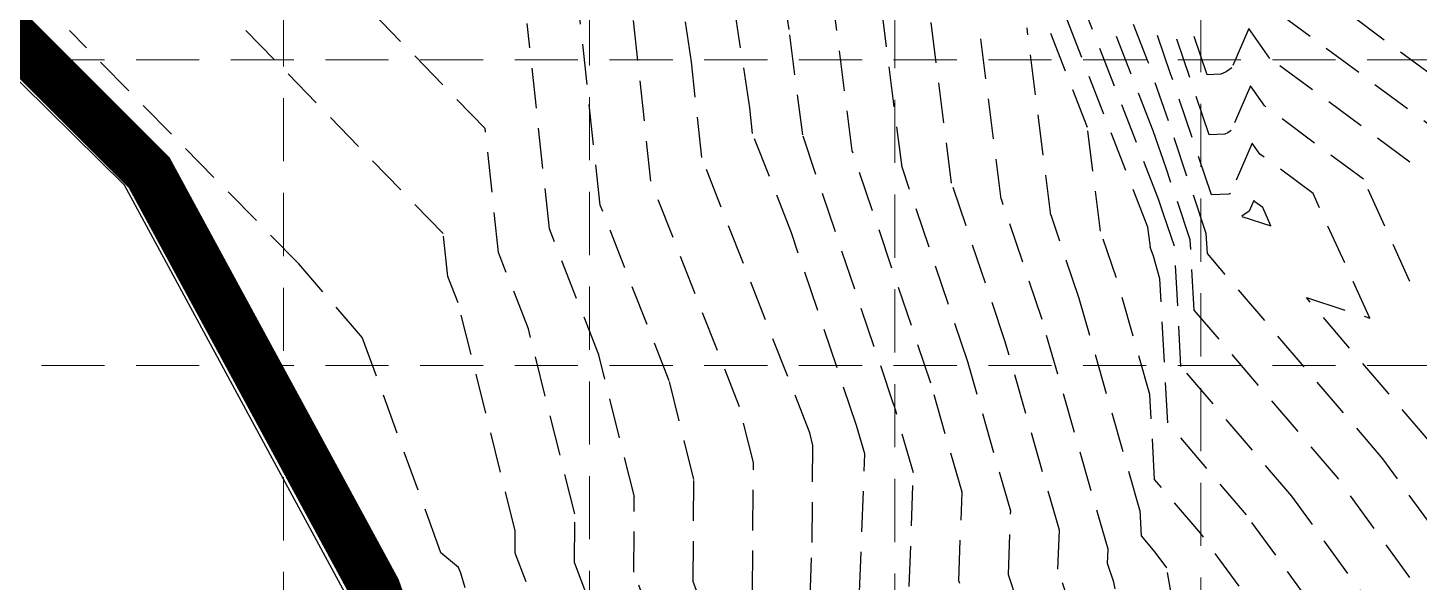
# Model space of a CAD drawing. Header units: feet. Extents: x 4586 to 6528, y 2127 to 5231.
# Drawn here: x 6194.4 to 6414.7, y 3790.3 to 3878 of the extents above; entities that cross this region are included whole.
import ezdxf

# ---------------------------------------------------------------- set-up
doc = ezdxf.new("R2010")
doc.units = ezdxf.units.FT
doc.header["$LTSCALE"] = 80
doc.header["$MEASUREMENT"] = 0
for name, pattern in [('HIDDEN', [0.375, 0.25, -0.125]), ('PHANTOM2', [1.25, 0.625, -0.125, 0.125, -0.125, 0.125, -0.125]), ('TIGHT', [0.12, 0.08, -0.04])]:
    doc.linetypes.add(name, pattern=pattern)
for name, color, linetype in [('CONT-MJR', 9, 'TIGHT'), ('CONT-MNR', 8, 'TIGHT'), ('GRID', 254, 'HIDDEN'), ('LIMITS OF DISTURBANCE', 1, 'HIDDEN'), ('PROPERTY', 7, 'PHANTOM2')]:
    doc.layers.add(name, color=color, linetype=linetype)

msp = doc.modelspace()

# ---------------------------------------------------------------- linework, layer by layer
at = {"layer": 'CONT-MJR', "color": 35, "extrusion": (0.931721, 0.363175, 0), "elevation": 7330.46}
msp.add_lwpolyline([(1287.94, 505), (1361.1, 505)], dxfattribs=at)
at = {"layer": 'CONT-MJR', "color": 35}
for points, elevation in [([(6324.96, 3858.53), (6319.42, 3901.76)], 510), ([(6388.3, 3859.78), (6384.87, 3851.84)], 500), ([(6389.53, 3858.04), (6388.3, 3859.78)], 500), ([(6384.6, 3851.69), (6381.83, 3851.57)], 500), ([(6384.73, 3851.74), (6384.6, 3851.69)], 500), ([(6366.77, 3838.53), (6364.3, 3845.83)], 505), ([(6372.1, 3819.97), (6366.77, 3838.53)], 505), ([(6416.22, 3812.74), (6396.9, 3835.31)], 500), ([(6299.87, 3806.51), (6295.95, 3822.14)], 515), ([(6299.73, 3790.37), (6299.87, 3806.51)], 515), ([(6310.67, 3761.93), (6299.73, 3790.37)], 515)]:
    msp.add_lwpolyline(points, dxfattribs=dict(at, elevation=elevation))
at = {"layer": 'CONT-MJR', "color": 35, "extrusion": (0.994219, 0.107368, 0), "elevation": 6662.05}
msp.add_lwpolyline([(3152.91, 515), (3190.36, 515)], dxfattribs=at)
at = {"layer": 'CONT-MJR', "color": 35, "extrusion": (0.945589, 0.325363, 0), "elevation": 7287.89}
msp.add_lwpolyline([(1585.83, 500), (1599.2, 500)], dxfattribs=at)
at = {"layer": 'CONT-MJR', "color": 35, "extrusion": (0.94781, 0.318837, 0), "elevation": 7276.78}
msp.add_lwpolyline([(1615.79, 500), (1636.03, 500)], dxfattribs=at)
at = {"layer": 'CONT-MJR', "color": 35, "extrusion": (0.99189, 0.127101, 0), "elevation": 6801.49}
msp.add_lwpolyline([(3005.73, 505), (3022.28, 505)], dxfattribs=at)
at = {"layer": 'CONT-MJR', "color": 35, "extrusion": (0.947288, 0.320383, 0), "elevation": 7227.77}
msp.add_lwpolyline([(1589.94, 510), (1628.73, 510)], dxfattribs=at)
at = {"layer": 'CONT-MJR', "color": 35, "extrusion": (-0.595055, -0.803685, 0), "elevation": -6902.77}
msp.add_lwpolyline([(2849.88, 500), (2839.43, 500)], dxfattribs=at)
at = {"layer": 'CONT-MJR', "color": 35, "extrusion": (0.584763, -0.811204, 0), "elevation": 609.01}
msp.add_lwpolyline([(7431.84, 500), (7431.68, 500)], dxfattribs=at)
at = {"layer": 'CONT-MJR', "color": 35, "extrusion": (0.910012, 0.414582, 0), "elevation": 7419.09}
msp.add_lwpolyline([(831.03, 500), (852.73, 500)], dxfattribs=at)
at = {"layer": 'CONT-MJR', "color": 35, "extrusion": (0.930824, 0.365467, 0), "elevation": 7257.29}
msp.add_lwpolyline([(1256.78, 515), (1286.68, 515)], dxfattribs=at)
at = {"layer": 'CONT-MJR', "color": 35, "extrusion": (-0.307984, -0.951392, 0), "elevation": -5619.03}
msp.add_lwpolyline([(4904.74, 500), (4915.28, 500)], dxfattribs=at)
at = {"layer": 'CONT-MJR', "color": 35, "extrusion": (0.961096, 0.276215, 0), "elevation": 7146.47}
msp.add_lwpolyline([(1904.68, 510), (1922.63, 510)], dxfattribs=at)
at = {"layer": 'CONT-MJR', "color": 35, "extrusion": (0.998498, 0.054792, 0), "elevation": 6571.84}
msp.add_lwpolyline([(3451.65, 505), (3465.09, 505)], dxfattribs=at)
at = {"layer": 'CONT-MJR', "color": 35, "extrusion": (0.759713, 0.650259, 0), "elevation": 7316.77}
msp.add_lwpolyline([(-1263.38, 505), (-1252.11, 505)], dxfattribs=at)
at = {"layer": 'CONT-MJR', "color": 35, "extrusion": (0.999318, -0.036927, 0), "elevation": 6197.53}
msp.add_lwpolyline([(4022.1, 510), (4036.15, 510)], dxfattribs=at)
at = {"layer": 'CONT-MJR', "color": 35, "extrusion": (0.809534, 0.587072, 0), "elevation": 7394.66}
msp.add_lwpolyline([(-681.32, 505), (-671.01, 505)], dxfattribs=at)
at = {"layer": 'CONT-MJR', "color": 35, "extrusion": (0.947405, 0.320037, 0), "elevation": 7221.38}
msp.add_lwpolyline([(1541.84, 510), (1561.52, 510)], dxfattribs=at)
at = {"layer": 'CONT-MNR', "color": 35}
for points, elevation in [([(6372.64, 3861.74), (6344.44, 3934.07)], 502), ([(6308.72, 3865.36), (6302.12, 3908.59)], 512), ([(6260.14, 3845.48), (6216.52, 3890.34)], 518), ([(6416.94, 3870.38), (6392.69, 3888.34)], 496), ([(6391.11, 3873.19), (6387.78, 3877.92)], 498), ([(6385.08, 3871.67), (6384.2, 3871.04)], 498), ([(6390.32, 3865.61), (6388.04, 3868.85)], 499), ([(6268.93, 3842.44), (6266.8, 3862.1)], 517), ([(6315.33, 3845.55), (6309.16, 3861.27)], 512), ([(6381.02, 3845.45), (6375.03, 3863.29)], 501), ([(6331.51, 3818.44), (6317.09, 3861.07)], 511), ([(6318.23, 3813.91), (6301.11, 3857.51)], 513), ([(6378.5, 3844.45), (6374.67, 3855.82)], 502), ([(6307.09, 3818.02), (6293.07, 3853.74)], 514), ([(6374.32, 3848.36), (6373.44, 3850.91)], 503), ([(6389.96, 3849.56), (6388.74, 3850.46)], 501), ([(6375.98, 3843.45), (6374.32, 3848.36)], 503), ([(6284.81, 3826.26), (6276.97, 3846.2)], 516), ([(6260.88, 3838.67), (6260.14, 3845.48)], 518), ([(6377.02, 3824.42), (6375.98, 3843.45)], 503), ([(6409.01, 3809.79), (6381.2, 3842.28)], 501), ([(6357.76, 3798.51), (6349.14, 3828.48)], 508), ([(6350.05, 3801.52), (6343.26, 3825.14)], 509), ([(6309.3, 3809.22), (6307.09, 3818.02)], 514), ([(6326.93, 3810.57), (6325.64, 3815.09)], 512), ([(6326.12, 3788.67), (6326.93, 3810.57)], 512), ([(6309.13, 3788.87), (6309.3, 3809.22)], 514), ([(6416.94, 3798.85), (6409.01, 3809.79)], 501), ([(6333.98, 3789.58), (6334.64, 3807.56)], 511), ([(6413.28, 3791.01), (6401.8, 3806.84)], 502), ([(6290.33, 3791.88), (6290.43, 3803.8)], 516), ([(6349.68, 3791.42), (6350.05, 3801.52)], 509), ([(6357.53, 3792.33), (6357.76, 3798.51)], 508), ([(6374.77, 3792.53), (6372.95, 3795.04)], 506), ([(6303.78, 3734.03), (6280.94, 3793.38)], 517), ([(6283.85, 3725.31), (6262.93, 3791.68)], 519), ([(6354.21, 3777.99), (6349.68, 3791.42)], 509), ([(6360.3, 3784.13), (6357.53, 3792.33)], 508), ([(6376.01, 3785.51), (6374.77, 3792.53)], 506), ([(6376.29, 3742.23), (6366.38, 3790.27)], 507)]:
    msp.add_lwpolyline(points, dxfattribs=dict(at, elevation=elevation))
at = {"layer": 'CONT-MNR', "color": 35, "extrusion": (0.931721, 0.363175, 0)}
for points, elevation in [([(1294.06, 501), (1361.38, 501)], 7343.19), ([(1273.3, 503), (1361.24, 503)], 7336.83), ([(1269.77, 504), (1361.17, 504)], 7333.65)]:
    msp.add_lwpolyline(points, dxfattribs=dict(at, elevation=elevation))
at = {"layer": 'CONT-MNR', "color": 35, "extrusion": (0.99189, 0.127101, 0)}
for points, elevation in [([(3019.8, 509), (3089.73, 509)], 6771.57), ([(3016.29, 508), (3072.87, 508)], 6779.05), ([(3012.77, 507), (3056, 507)], 6786.53), ([(3026.84, 511), (3043.69, 511)], 6756.61), ([(3009.25, 506), (3039.14, 506)], 6794.01), ([(3002.21, 504), (3005.41, 504)], 6808.98)]:
    msp.add_lwpolyline(points, dxfattribs=dict(at, elevation=elevation))
at = {"layer": 'CONT-MNR', "color": 35, "extrusion": (0.988557, 0.150845, 0)}
for points, elevation in [([(2880.83, 511), (2917.72, 511)], 6827.64), ([(2878.09, 513), (2908.72, 513)], 6811.57)]:
    msp.add_lwpolyline(points, dxfattribs=dict(at, elevation=elevation))
at = {"layer": 'CONT-MNR', "color": 35, "extrusion": (0.716842, 0.697236, 0), "elevation": 7185.1}
msp.add_lwpolyline([(-1600.92, 517), (-1561.88, 517)], dxfattribs=at)
at = {"layer": 'CONT-MNR', "color": 35, "extrusion": (0.94781, 0.318837, 0)}
for points, elevation in [([(1634.05, 498), (1649.95, 498)], 7282.21), ([(1624.92, 499), (1642.99, 499)], 7279.49)]:
    msp.add_lwpolyline(points, dxfattribs=dict(at, elevation=elevation))
at = {"layer": 'CONT-MNR', "color": 35, "extrusion": (0.994219, 0.107368, 0)}
for points, elevation in [([(3155.79, 514), (3182.13, 514)], 6670.46), ([(3150.03, 516), (3182.73, 516)], 6653.65), ([(3158.67, 513), (3173.9, 513)], 6678.86), ([(3161.55, 512), (3165.66, 512)], 6687.27)]:
    msp.add_lwpolyline(points, dxfattribs=dict(at, elevation=elevation))
at = {"layer": 'CONT-MNR', "color": 35, "extrusion": (-0.595055, -0.803685, 0)}
for points, elevation in [([(2863.53, 497), (2827.81, 497)], -6922.44), ([(2859.26, 498), (2831.68, 498)], -6915.88), ([(2854.94, 499), (2835.56, 499)], -6909.33)]:
    msp.add_lwpolyline(points, dxfattribs=dict(at, elevation=elevation))
at = {"layer": 'CONT-MNR', "color": 35, "extrusion": (0.712879, 0.701287, 0), "elevation": 7139.84}
msp.add_lwpolyline([(-1636.21, 519), (-1584.37, 519)], dxfattribs=at)
at = {"layer": 'CONT-MNR', "color": 35, "extrusion": (0.917837, -0.396957, 0)}
for points, elevation in [([(6094.97, 498), (6088.17, 498)], 4323.58), ([(6086.75, 499), (6079.02, 499)], 4327.42), ([(6070.31, 501), (6068.43, 501)], 4335.09)]:
    msp.add_lwpolyline(points, dxfattribs=dict(at, elevation=elevation))
at = {"layer": 'CONT-MNR', "color": 35, "extrusion": (0.945589, 0.325363, 0)}
for points, elevation in [([(1578.88, 501), (1588.7, 501)], 7285.13), ([(1571.94, 502), (1578.2, 502)], 7282.36)]:
    msp.add_lwpolyline(points, dxfattribs=dict(at, elevation=elevation))
at = {"layer": 'CONT-MNR', "color": 35, "extrusion": (0.04437, -0.999015, 0)}
for points, elevation in [([(6548.78, 498), (6546.61, 498)], -3583.66), ([(6549, 499), (6546.52, 499)], -3574.14)]:
    msp.add_lwpolyline(points, dxfattribs=dict(at, elevation=elevation))
at = {"layer": 'CONT-MNR', "color": 35, "extrusion": (-0.356262, 0.934386, 0), "elevation": 1342.6}
msp.add_lwpolyline([(-7344.41, 498), (-7343.47, 498)], dxfattribs=at)
at = {"layer": 'CONT-MNR', "color": 35, "extrusion": (0.356262, -0.934386, 0), "elevation": -1333.49}
msp.add_lwpolyline([(7341.22, 499), (7340.68, 499)], dxfattribs=at)
at = {"layer": 'CONT-MNR', "color": 35, "extrusion": (0.584763, -0.811204, 0), "elevation": 601.03}
msp.add_lwpolyline([(7437.73, 499), (7437.1, 499)], dxfattribs=at)
at = {"layer": 'CONT-MNR', "color": 35, "extrusion": (0.947288, 0.320383, 0)}
for points, elevation in [([(1591.23, 509), (1623.8, 509)], 7234.41), ([(1592.52, 508), (1618.88, 508)], 7241.05), ([(1593.81, 507), (1613.95, 507)], 7247.69), ([(1595.1, 506), (1609.02, 506)], 7254.33), ([(1587.37, 512), (1619.52, 512)], 7214.49), ([(1597.68, 504), (1599.17, 504)], 7267.6)]:
    msp.add_lwpolyline(points, dxfattribs=dict(at, elevation=elevation))
at = {"layer": 'CONT-MNR', "color": 35, "extrusion": (0.910012, 0.414582, 0)}
for points, elevation in [([(833.69, 499), (851.49, 499)], 7427.28), ([(850.83, 501), (853.98, 501)], 7410.9)]:
    msp.add_lwpolyline(points, dxfattribs=dict(at, elevation=elevation))
at = {"layer": 'CONT-MNR', "color": 35, "extrusion": (0.817706, 0.575635, 0), "elevation": 7440.58}
msp.add_lwpolyline([(-529.04, 501), (-528.73, 501)], dxfattribs=at)
at = {"layer": 'CONT-MNR', "color": 35, "extrusion": (-0.565093, 0.825027, 0), "elevation": -434.19}
msp.add_lwpolyline([(-7445.15, 501), (-7443.74, 501)], dxfattribs=at)
at = {"layer": 'CONT-MNR', "color": 35, "extrusion": (-0.307984, -0.951392, 0), "elevation": -5628.11}
msp.add_lwpolyline([(4891.02, 501), (4895.88, 501)], dxfattribs=at)
at = {"layer": 'CONT-MNR', "color": 35, "extrusion": (0.998498, 0.054792, 0)}
for points, elevation in [([(3478.07, 502), (3489.19, 502)], 6579.56), ([(3486.87, 501), (3490.05, 501)], 6582.14), ([(3460.46, 504), (3483.29, 504)], 6574.41), ([(3442.85, 506), (3446.89, 506)], 6569.26)]:
    msp.add_lwpolyline(points, dxfattribs=dict(at, elevation=elevation))
at = {"layer": 'CONT-MNR', "color": 35, "extrusion": (0.930824, 0.365467, 0)}
for points, elevation in [([(1272.59, 517), (1285.55, 517)], 7239.55), ([(1280.5, 518), (1284.98, 518)], 7230.69)]:
    msp.add_lwpolyline(points, dxfattribs=dict(at, elevation=elevation))
at = {"layer": 'CONT-MNR', "color": 35, "extrusion": (0.961096, 0.276215, 0)}
for points, elevation in [([(1928.46, 504), (1932.2, 504)], 7185.91), ([(1894.12, 506), (1929.01, 506)], 7172.76), ([(1889.6, 507), (1927.41, 507)], 7166.19), ([(1909.71, 511), (1921.03, 511)], 7139.9)]:
    msp.add_lwpolyline(points, dxfattribs=dict(at, elevation=elevation))
at = {"layer": 'CONT-MNR', "color": 35, "extrusion": (0.758685, 0.651458, 0), "elevation": 7234.17}
msp.add_lwpolyline([(-1164.94, 519), (-1149.49, 519)], dxfattribs=at)
at = {"layer": 'CONT-MNR', "color": 35, "extrusion": (0.969995, 0.243125, 0)}
for points, elevation in [([(2159.63, 518), (2196.86, 518)], 7006.88), ([(2159.97, 517), (2190.16, 517)], 7016.68), ([(2160.3, 516), (2183.46, 516)], 7026.49), ([(2161.31, 513), (2163.35, 513)], 7055.91)]:
    msp.add_lwpolyline(points, dxfattribs=dict(at, elevation=elevation))
at = {"layer": 'CONT-MNR', "color": 35, "extrusion": (0.759713, 0.650259, 0)}
for points, elevation in [([(-1270.72, 502), (-1235.83, 502)], 7338.96), ([(-1268.27, 503), (-1241.26, 503)], 7331.56), ([(-1265.82, 504), (-1246.68, 504)], 7324.17), ([(-1260.93, 506), (-1257.54, 506)], 7309.37)]:
    msp.add_lwpolyline(points, dxfattribs=dict(at, elevation=elevation))
at = {"layer": 'CONT-MNR', "color": 35, "extrusion": (0.93905, 0.343781, 0), "elevation": 7182.9}
msp.add_lwpolyline([(1412.57, 519), (1447.83, 519)], dxfattribs=at)
at = {"layer": 'CONT-MNR', "color": 35, "extrusion": (0.999964, -0.008429, 0)}
for points, elevation in [([(3849.66, 513), (3865.05, 513)], 6286.37), ([(3846.19, 517), (3853.9, 517)], 6248.74), ([(3847.61, 518), (3851.11, 518)], 6239.33)]:
    msp.add_lwpolyline(points, dxfattribs=dict(at, elevation=elevation))
at = {"layer": 'CONT-MNR', "color": 35, "extrusion": (0.809534, 0.587072, 0)}
for points, elevation in [([(-699.42, 503), (-674.7, 503)], 7409.8), ([(-690.37, 504), (-672.86, 504)], 7402.23)]:
    msp.add_lwpolyline(points, dxfattribs=dict(at, elevation=elevation))
at = {"layer": 'CONT-MNR', "color": 35, "extrusion": (0.950436, 0.31092, 0), "elevation": 7129.44}
msp.add_lwpolyline([(1660.56, 519), (1661.49, 519)], dxfattribs=at)
at = {"layer": 'CONT-MNR', "color": 35, "extrusion": (0.999318, -0.036927, 0)}
for points, elevation in [([(4018.48, 513), (4027.27, 513)], 6174.1), ([(4025.72, 507), (4027.96, 507)], 6220.97)]:
    msp.add_lwpolyline(points, dxfattribs=dict(at, elevation=elevation))
at = {"layer": 'CONT-MNR', "color": 35, "extrusion": (0.638922, 0.769272, 0), "elevation": 6918.84}
msp.add_lwpolyline([(-2394.44, 519), (-2390.8, 519)], dxfattribs=at)
at = {"layer": 'CONT-MNR', "color": 35, "extrusion": (0.933272, 0.359171, 0)}
for points, elevation in [([(1236.24, 518), (1289.1, 518)], 7216.06), ([(1232.51, 516), (1279.55, 516)], 7232.52)]:
    msp.add_lwpolyline(points, dxfattribs=dict(at, elevation=elevation))
at = {"layer": 'CONT-MNR', "color": 35, "extrusion": (0.947405, 0.320037, 0), "elevation": 7244.57}
msp.add_lwpolyline([(1553.45, 507), (1556.59, 507)], dxfattribs=at)
at = {"layer": 'CONT-MNR', "color": 35, "extrusion": (0.93441, 0.356199, 0), "elevation": 7202.74}
msp.add_lwpolyline([(1312.14, 519), (1313.14, 519)], dxfattribs=at)
at = {"layer": 'GRID', "color": 252, "linetype": 'HIDDEN', "lineweight": 0, "ltscale": 0.5}
for p, q in [((6234.92, 2371.89), (6234.77, 5181.57)), ((6283.44, 2372.06), (6283.2, 5181.57)), ((6331.77, 2371.63), (6331.62, 5181.57)), ((6380.3, 2371), (6380.05, 5181.57)), ((4636.51, 3872.98), (6476.69, 3872.98)), ((4636.51, 3824.56), (6476.69, 3824.56))]:
    msp.add_line(p, q, dxfattribs=at)
at = {"layer": 'LIMITS OF DISTURBANCE', "ltscale": 2, "const_width": 8}
msp.add_lwpolyline([(5668.65, 4679.17), (5719.43, 3964.41), (5736.2, 3964.99), (5746.31, 3952.79), (5722.48, 3916.77), (5723.43, 3906.1), (5756.47, 3814.97), (5969.96, 3913.13), (6049.22, 3928.83), (6125.11, 3943.52), (6213.57, 3855.12), (6249.44, 3789.1), (6322.34, 3585.42), (6301.85, 3561.85, -0.173728), (5389.73, 3050.28)], format="xyb", dxfattribs=at)
at = {"layer": 'PROPERTY', "linetype": 'Continuous'}
for p, q in [((6209.66, 3853.11), (6122.94, 3938.69)), ((6244.61, 3788.52), (6209.66, 3853.11))]:
    msp.add_line(p, q, dxfattribs=at)

doc.saveas('drawing.dxf')
